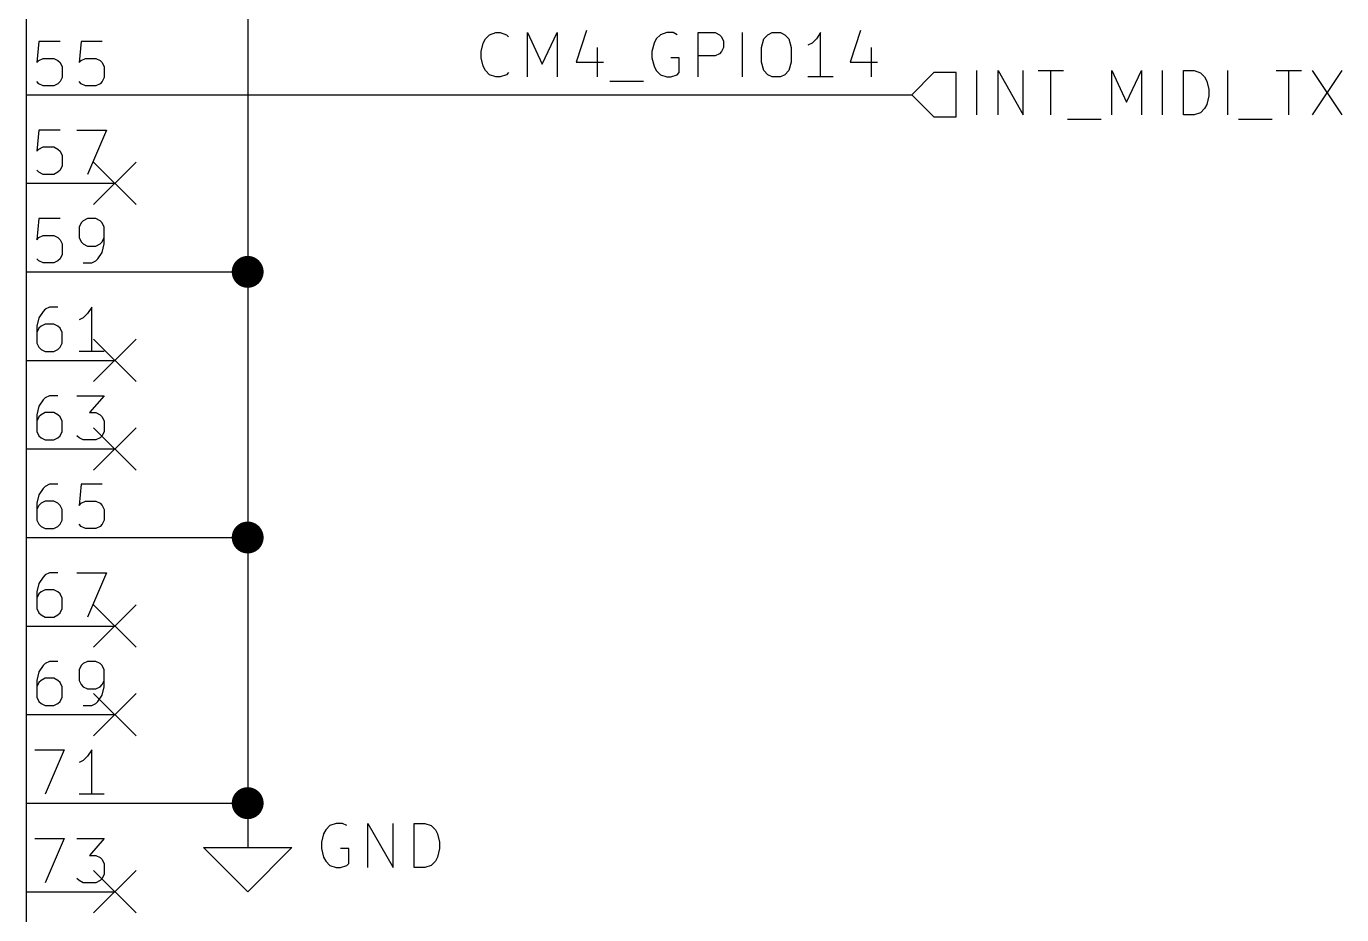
# Model space of a CAD drawing. Extents: x 0.4 to 11.3, y -7.9 to -0.4.
# Drawn here: x 3.9 to 5.385, y -4.576 to -3.573 of the extents above; entities that cross this region are included whole.
import ezdxf

# ---------------------------------------------------------------- set-up
doc = ezdxf.new("R2010")
doc.units = 0
doc.header["$MEASUREMENT"] = 0
for name, color, linetype in [('BLUE2', 5, 'CONTINUOUS'), ('BROWN2', 54, 'CONTINUOUS'), ('CYAN2', 4, 'CONTINUOUS'), ('GRAY1', 251, 'CONTINUOUS'), ('GREEN3', 91, 'CONTINUOUS'), ('RED2', 1, 'CONTINUOUS'), ('RED3', 11, 'CONTINUOUS')]:
    doc.layers.add(name, color=color, linetype=linetype)

msp = doc.modelspace()

# ---------------------------------------------------------------- linework, layer by layer
at = {"layer": 'BLUE2', "linetype": 'CONTINUOUS'}
for p, q in [((3.976, -3.726), (4.024, -3.774)), ((4.024, -3.726), (3.976, -3.774)), ((3.976, -3.926), (4.024, -3.974)), ((4.024, -3.926), (3.976, -3.974)), ((3.976, -4.026), (4.024, -4.074)), ((4.024, -4.026), (3.976, -4.074)), ((3.976, -4.226), (4.024, -4.274)), ((4.024, -4.226), (3.976, -4.274)), ((3.976, -4.326), (4.024, -4.374)), ((4.024, -4.326), (3.976, -4.374)), ((3.976, -4.526), (4.024, -4.574)), ((4.024, -4.526), (3.976, -4.574))]:
    msp.add_line(p, q, dxfattribs=at)
at = {"layer": 'BROWN2', "linetype": 'CONTINUOUS'}
for p, q in [((4.97351, -3.6728), (4.97351, -3.6228)), ((4.99732, -3.6728), (4.99732, -3.6228)), ((4.99732, -3.6228), (5.02589, -3.6728)), ((5.02589, -3.6728), (5.02589, -3.6228)), ((5.04256, -3.6228), (5.07113, -3.6228)), ((5.05685, -3.6728), (5.05685, -3.6228)), ((5.12589, -3.6728), (5.12589, -3.6228)), ((5.12589, -3.6228), (5.14256, -3.65852)), ((5.14256, -3.65852), (5.15923, -3.6228)), ((5.15923, -3.6228), (5.15923, -3.6728)), ((5.18304, -3.6728), (5.18304, -3.6228)), ((5.20685, -3.6728), (5.20685, -3.6228)), ((5.20685, -3.6228), (5.21875, -3.6228)), ((5.21875, -3.6228), (5.22589, -3.62519)), ((5.25685, -3.6728), (5.25685, -3.6228)), ((5.31161, -3.6228), (5.34018, -3.6228)), ((5.3259, -3.6728), (5.3259, -3.6228)), ((5.35209, -3.6228), (5.38542, -3.6728)), ((5.38542, -3.6228), (5.35209, -3.6728)), ((4.925, -3.625), (4.9, -3.65)), ((4.95, -3.625), (4.925, -3.625)), ((4.95, -3.675), (4.95, -3.625)), ((5.22589, -3.62519), (5.23066, -3.62995)), ((5.23066, -3.62995), (5.23304, -3.63471)), ((5.23304, -3.63471), (5.23542, -3.64423)), ((4.9, -3.65), (4.925, -3.675)), ((5.23542, -3.65137), (5.23304, -3.6609)), ((5.23542, -3.64423), (5.23542, -3.65137)), ((5.23066, -3.66566), (5.22589, -3.67043)), ((5.23304, -3.6609), (5.23066, -3.66566)), ((4.925, -3.675), (4.95, -3.675)), ((5.0759, -3.67757), (5.11399, -3.67757)), ((5.21875, -3.6728), (5.20685, -3.6728)), ((5.22589, -3.67043), (5.21875, -3.6728)), ((5.26876, -3.67757), (5.30685, -3.67757))]:
    msp.add_line(p, q, dxfattribs=at)
at = {"layer": 'CYAN2', "linetype": 'CONTINUOUS'}
for p, q in [((4.23571, -4.48471), (4.23333, -4.49423)), ((4.23809, -4.47995), (4.23571, -4.48471)), ((4.24286, -4.47519), (4.23809, -4.47995)), ((4.25, -4.4728), (4.24286, -4.47519)), ((4.25714, -4.4728), (4.25, -4.4728)), ((4.26191, -4.47519), (4.25714, -4.4728)), ((4.28571, -4.5228), (4.28571, -4.4728)), ((4.28571, -4.4728), (4.31428, -4.5228)), ((4.31428, -4.5228), (4.31428, -4.4728)), ((4.33809, -4.5228), (4.33809, -4.4728)), ((4.33809, -4.4728), (4.35, -4.4728)), ((4.35, -4.4728), (4.35714, -4.47519)), ((4.35714, -4.47519), (4.36191, -4.47995)), ((4.36191, -4.47995), (4.36429, -4.48471)), ((4.36429, -4.48471), (4.36667, -4.49423)), ((4.23333, -4.49423), (4.23333, -4.50137)), ((4.36667, -4.49423), (4.36667, -4.50137)), ((4.23333, -4.50137), (4.23571, -4.5109)), ((4.23571, -4.5109), (4.23809, -4.51566)), ((4.23809, -4.51566), (4.24286, -4.52043)), ((4.26428, -4.50137), (4.25476, -4.50137)), ((4.26428, -4.51804), (4.26428, -4.50137)), ((4.36191, -4.51566), (4.35714, -4.52043)), ((4.36429, -4.5109), (4.36191, -4.51566)), ((4.36667, -4.50137), (4.36429, -4.5109)), ((4.24286, -4.52043), (4.25, -4.5228)), ((4.25, -4.5228), (4.25476, -4.5228)), ((4.25476, -4.5228), (4.26191, -4.52043)), ((4.26191, -4.52043), (4.26428, -4.51804)), ((4.35, -4.5228), (4.33809, -4.5228)), ((4.35714, -4.52043), (4.35, -4.5228))]:
    msp.add_line(p, q, dxfattribs=at)
at = {"layer": 'GRAY1', "linetype": 'CONTINUOUS'}
for p, q in [((4.42316, -3.58218), (4.4303, -3.5798)), ((4.4303, -3.5798), (4.43506, -3.5798)), ((4.43506, -3.5798), (4.4422, -3.58218)), ((4.46601, -3.6298), (4.46601, -3.5798)), ((4.46601, -3.5798), (4.48268, -3.61552)), ((4.48268, -3.61552), (4.49935, -3.5798)), ((4.49935, -3.5798), (4.49935, -3.6298)), ((4.53268, -3.57742), (4.52078, -3.61313)), ((4.62315, -3.5798), (4.61601, -3.58218)), ((4.6303, -3.5798), (4.62315, -3.5798)), ((4.63506, -3.58218), (4.6303, -3.5798)), ((4.65887, -3.6298), (4.65887, -3.5798)), ((4.65887, -3.5798), (4.67791, -3.5798)), ((4.67791, -3.5798), (4.68268, -3.58218)), ((4.70887, -3.6298), (4.70887, -3.5798)), ((4.73744, -3.58218), (4.7422, -3.5798)), ((4.7422, -3.5798), (4.75172, -3.5798)), ((4.75172, -3.5798), (4.75649, -3.58218)), ((4.79696, -3.5798), (4.7922, -3.58694)), ((4.79696, -3.6298), (4.79696, -3.5798)), ((4.8422, -3.57742), (4.8303, -3.61313)), ((4.41363, -3.60123), (4.41601, -3.5917)), ((4.41601, -3.5917), (4.41839, -3.58694)), ((4.41839, -3.58694), (4.42316, -3.58218)), ((4.4422, -3.58218), (4.44458, -3.58456)), ((4.60887, -3.5917), (4.60649, -3.60123)), ((4.61125, -3.58694), (4.60887, -3.5917)), ((4.61601, -3.58218), (4.61125, -3.58694)), ((4.68268, -3.58218), (4.68506, -3.58456)), ((4.68506, -3.58456), (4.68744, -3.58932)), ((4.68744, -3.58932), (4.68744, -3.59647)), ((4.7303, -3.59647), (4.73268, -3.58694)), ((4.73268, -3.58694), (4.73744, -3.58218)), ((4.75649, -3.58218), (4.76125, -3.58694)), ((4.76125, -3.58694), (4.76363, -3.59647)), ((4.78744, -3.5917), (4.78268, -3.59409)), ((4.7922, -3.58694), (4.78744, -3.5917)), ((4.41363, -3.60837), (4.41363, -3.60123)), ((4.41601, -3.61789), (4.41363, -3.60837)), ((4.54458, -3.59647), (4.54458, -3.6298)), ((4.60649, -3.60123), (4.60649, -3.60837)), ((4.60649, -3.60837), (4.60887, -3.61789)), ((4.63744, -3.60837), (4.62791, -3.60837)), ((4.63744, -3.62504), (4.63744, -3.60837)), ((4.67791, -3.60599), (4.65887, -3.60599)), ((4.68268, -3.60361), (4.67791, -3.60599)), ((4.68506, -3.60123), (4.68268, -3.60361)), ((4.68744, -3.59647), (4.68506, -3.60123)), ((4.7303, -3.61313), (4.7303, -3.59647)), ((4.76363, -3.59647), (4.76363, -3.61313)), ((4.85411, -3.59647), (4.85411, -3.6298)), ((4.41839, -3.62266), (4.41601, -3.61789)), ((4.42316, -3.62742), (4.41839, -3.62266)), ((4.52078, -3.61313), (4.55172, -3.61313)), ((4.60887, -3.61789), (4.61125, -3.62266)), ((4.61125, -3.62266), (4.61601, -3.62742)), ((4.73268, -3.62266), (4.7303, -3.61313)), ((4.73744, -3.62742), (4.73268, -3.62266)), ((4.76125, -3.62266), (4.75649, -3.62742)), ((4.76363, -3.61313), (4.76125, -3.62266)), ((4.8303, -3.61313), (4.86125, -3.61313)), ((4.4303, -3.6298), (4.42316, -3.62742)), ((4.43506, -3.6298), (4.4303, -3.6298)), ((4.4422, -3.62742), (4.43506, -3.6298)), ((4.44458, -3.62504), (4.4422, -3.62742)), ((4.55887, -3.63456), (4.59696, -3.63456)), ((4.61601, -3.62742), (4.62315, -3.6298)), ((4.62315, -3.6298), (4.62791, -3.6298)), ((4.62791, -3.6298), (4.63506, -3.62742)), ((4.63506, -3.62742), (4.63744, -3.62504)), ((4.7422, -3.6298), (4.73744, -3.62742)), ((4.75172, -3.6298), (4.7422, -3.6298)), ((4.75649, -3.62742), (4.75172, -3.6298)), ((4.81125, -3.6298), (4.78268, -3.6298))]:
    msp.add_line(p, q, dxfattribs=at)
at = {"layer": 'GREEN3', "linetype": 'CONTINUOUS'}
for p, q in [((4.15, -3.55), (4.15, -3.85)), ((4, -3.65), (4.9, -3.65)), ((4, -3.85), (4.15, -3.85)), ((4.15, -3.85), (4.15, -4.15)), ((4, -4.15), (4.15, -4.15)), ((4.15, -4.15), (4.15, -4.45)), ((4, -4.45), (4.15, -4.45))]:
    msp.add_line(p, q, dxfattribs=at)
at = {"layer": 'GREEN3', "const_width": 0.018}
for points in [[(4.141, -3.85, 1), (4.159, -3.85, 1)], [(4.141, -4.15, 1), (4.159, -4.15, 1)], [(4.141, -4.45, 1), (4.159, -4.45, 1)]]:
    msp.add_lwpolyline(points, format="xyb", close=True, dxfattribs=at)
at = {"layer": 'RED2', "linetype": 'CONTINUOUS'}
for p, q in [((3.9, -0.85), (3.9, -5.95)), ((3.9, -3.65), (4, -3.65)), ((3.9, -3.75), (4, -3.75)), ((3.9, -3.85), (4, -3.85)), ((3.9, -3.95), (4, -3.95)), ((3.9, -4.05), (4, -4.05)), ((3.9, -4.15), (4, -4.15)), ((3.9, -4.25), (4, -4.25)), ((3.9, -4.35), (4, -4.35)), ((3.9, -4.45), (4, -4.45)), ((4.15, -4.45), (4.15, -4.5)), ((4.15, -4.55), (4.1, -4.5)), ((4.1, -4.5), (4.15, -4.5)), ((4.15, -4.5), (4.2, -4.5)), ((4.2, -4.5), (4.15, -4.55)), ((3.9, -4.55), (4, -4.55))]:
    msp.add_line(p, q, dxfattribs=at)
at = {"layer": 'RED3', "linetype": 'CONTINUOUS'}
for p, q in [((3.91428, -3.58988), (3.91191, -3.61369)), ((3.93809, -3.58988), (3.91428, -3.58988)), ((3.9619, -3.58988), (3.95952, -3.61369)), ((3.98571, -3.58988), (3.9619, -3.58988)), ((3.91428, -3.61131), (3.91905, -3.60893)), ((3.91905, -3.60893), (3.93095, -3.60893)), ((3.93095, -3.60893), (3.93571, -3.61131)), ((3.9619, -3.61131), (3.96667, -3.60893)), ((3.96667, -3.60893), (3.97857, -3.60893)), ((3.97857, -3.60893), (3.98333, -3.61131)), ((3.91191, -3.61369), (3.91428, -3.61131)), ((3.93571, -3.61131), (3.93809, -3.61369)), ((3.93809, -3.61369), (3.94048, -3.61845)), ((3.94048, -3.61845), (3.94048, -3.63035)), ((3.95952, -3.61369), (3.9619, -3.61131)), ((3.98333, -3.61131), (3.98571, -3.61369)), ((3.98571, -3.61369), (3.98809, -3.61845)), ((3.98809, -3.61845), (3.98809, -3.63035)), ((3.91428, -3.6375), (3.91191, -3.63512)), ((3.91905, -3.63988), (3.91428, -3.6375)), ((3.93571, -3.6375), (3.93095, -3.63988)), ((3.93809, -3.63512), (3.93571, -3.6375)), ((3.94048, -3.63035), (3.93809, -3.63512)), ((3.9619, -3.6375), (3.95952, -3.63512)), ((3.96667, -3.63988), (3.9619, -3.6375)), ((3.98333, -3.6375), (3.97857, -3.63988)), ((3.98571, -3.63512), (3.98333, -3.6375)), ((3.98809, -3.63035), (3.98571, -3.63512)), ((3.93095, -3.63988), (3.91905, -3.63988)), ((3.97857, -3.63988), (3.96667, -3.63988)), ((3.91428, -3.68988), (3.91191, -3.71369)), ((3.93809, -3.68988), (3.91428, -3.68988)), ((3.95714, -3.68988), (3.99047, -3.68988)), ((3.99047, -3.68988), (3.96905, -3.73988)), ((3.91191, -3.71369), (3.91428, -3.71131)), ((3.91428, -3.71131), (3.91905, -3.70893)), ((3.91905, -3.70893), (3.93095, -3.70893)), ((3.93095, -3.70893), (3.93571, -3.71131)), ((3.93571, -3.71131), (3.93809, -3.71369)), ((3.93809, -3.71369), (3.94048, -3.71845)), ((3.94048, -3.71845), (3.94048, -3.73035)), ((3.91428, -3.7375), (3.91191, -3.73512)), ((3.91905, -3.73988), (3.91428, -3.7375)), ((3.93095, -3.73988), (3.91905, -3.73988)), ((3.93571, -3.7375), (3.93095, -3.73988)), ((3.93809, -3.73512), (3.93571, -3.7375)), ((3.94048, -3.73035), (3.93809, -3.73512)), ((3.91428, -3.78988), (3.91191, -3.81369)), ((3.93809, -3.78988), (3.91428, -3.78988)), ((3.9619, -3.79464), (3.95952, -3.7994)), ((3.95952, -3.7994), (3.95952, -3.81131)), ((3.96428, -3.79226), (3.9619, -3.79464)), ((3.96905, -3.78988), (3.96428, -3.79226)), ((3.97857, -3.78988), (3.96905, -3.78988)), ((3.98333, -3.79226), (3.97857, -3.78988)), ((3.98571, -3.79464), (3.98333, -3.79226)), ((3.98809, -3.7994), (3.98571, -3.79464)), ((3.98809, -3.81845), (3.98809, -3.7994)), ((3.91191, -3.81369), (3.91428, -3.81131)), ((3.91428, -3.81131), (3.91905, -3.80893)), ((3.91905, -3.80893), (3.93095, -3.80893)), ((3.93095, -3.80893), (3.93571, -3.81131)), ((3.93571, -3.81131), (3.93809, -3.81369)), ((3.93809, -3.81369), (3.94048, -3.81845)), ((3.95952, -3.81131), (3.9619, -3.81607)), ((3.9619, -3.81607), (3.96428, -3.81845)), ((3.98333, -3.81845), (3.98571, -3.81607)), ((3.98571, -3.81607), (3.98809, -3.81131)), ((3.94048, -3.83035), (3.93809, -3.83512)), ((3.94048, -3.81845), (3.94048, -3.83035)), ((3.96428, -3.81845), (3.96905, -3.82083)), ((3.96905, -3.82083), (3.97857, -3.82083)), ((3.97857, -3.82083), (3.98333, -3.81845)), ((3.98095, -3.83512), (3.98571, -3.82797)), ((3.98571, -3.82797), (3.98809, -3.81845)), ((3.91428, -3.8375), (3.91191, -3.83512)), ((3.91905, -3.83988), (3.91428, -3.8375)), ((3.93095, -3.83988), (3.91905, -3.83988)), ((3.93571, -3.8375), (3.93095, -3.83988)), ((3.93809, -3.83512), (3.93571, -3.8375)), ((3.96428, -3.83988), (3.97381, -3.83988)), ((3.97381, -3.83988), (3.97857, -3.8375)), ((3.97857, -3.8375), (3.98095, -3.83512)), ((3.92619, -3.88988), (3.92143, -3.89226)), ((3.93571, -3.88988), (3.92619, -3.88988)), ((3.97381, -3.88988), (3.96905, -3.89702)), ((3.97381, -3.93988), (3.97381, -3.88988)), ((3.91428, -3.90178), (3.91191, -3.91131)), ((3.91905, -3.89464), (3.91428, -3.90178)), ((3.92143, -3.89226), (3.91905, -3.89464)), ((3.96428, -3.90178), (3.95952, -3.90417)), ((3.96905, -3.89702), (3.96428, -3.90178)), ((3.91191, -3.91131), (3.91191, -3.93035)), ((3.91428, -3.91369), (3.91191, -3.91845)), ((3.91667, -3.91131), (3.91428, -3.91369)), ((3.92143, -3.90893), (3.91667, -3.91131)), ((3.93095, -3.90893), (3.92143, -3.90893)), ((3.93571, -3.91131), (3.93095, -3.90893)), ((3.93809, -3.91369), (3.93571, -3.91131)), ((3.94048, -3.91845), (3.93809, -3.91369)), ((3.94048, -3.93035), (3.94048, -3.91845)), ((3.91191, -3.93035), (3.91428, -3.93512)), ((3.91428, -3.93512), (3.91667, -3.9375)), ((3.93571, -3.9375), (3.93809, -3.93512)), ((3.93809, -3.93512), (3.94048, -3.93035)), ((3.91667, -3.9375), (3.92143, -3.93988)), ((3.92143, -3.93988), (3.93095, -3.93988)), ((3.93095, -3.93988), (3.93571, -3.9375)), ((3.98809, -3.93988), (3.95952, -3.93988)), ((3.91905, -3.99464), (3.91428, -4.00178)), ((3.92143, -3.99226), (3.91905, -3.99464)), ((3.92619, -3.98988), (3.92143, -3.99226)), ((3.93571, -3.98988), (3.92619, -3.98988)), ((3.95714, -3.98988), (3.98809, -3.98988)), ((3.98809, -3.98988), (3.97143, -4.00893)), ((3.91428, -4.00178), (3.91191, -4.01131)), ((3.92143, -4.00893), (3.91667, -4.01131)), ((3.93095, -4.00893), (3.92143, -4.00893)), ((3.93571, -4.01131), (3.93095, -4.00893)), ((3.97143, -4.00893), (3.97857, -4.00893)), ((3.97857, -4.00893), (3.98333, -4.01131)), ((3.91191, -4.01131), (3.91191, -4.03035)), ((3.91428, -4.01369), (3.91191, -4.01845)), ((3.91667, -4.01131), (3.91428, -4.01369)), ((3.93809, -4.01369), (3.93571, -4.01131)), ((3.94048, -4.01845), (3.93809, -4.01369)), ((3.94048, -4.03035), (3.94048, -4.01845)), ((3.98333, -4.01131), (3.98571, -4.01369)), ((3.98571, -4.01369), (3.98809, -4.01845)), ((3.98809, -4.01845), (3.98809, -4.03035)), ((3.91191, -4.03035), (3.91428, -4.03512)), ((3.91428, -4.03512), (3.91667, -4.0375)), ((3.91667, -4.0375), (3.92143, -4.03988)), ((3.92143, -4.03988), (3.93095, -4.03988)), ((3.93095, -4.03988), (3.93571, -4.0375)), ((3.93571, -4.0375), (3.93809, -4.03512)), ((3.93809, -4.03512), (3.94048, -4.03035)), ((3.95952, -4.0375), (3.95714, -4.03512)), ((3.96428, -4.03988), (3.95952, -4.0375)), ((3.97857, -4.03988), (3.96428, -4.03988)), ((3.98333, -4.0375), (3.97857, -4.03988)), ((3.98571, -4.03512), (3.98333, -4.0375)), ((3.98809, -4.03035), (3.98571, -4.03512)), ((3.91905, -4.09464), (3.91428, -4.10178)), ((3.92143, -4.09226), (3.91905, -4.09464)), ((3.92619, -4.08988), (3.92143, -4.09226)), ((3.93571, -4.08988), (3.92619, -4.08988)), ((3.9619, -4.08988), (3.95952, -4.11369)), ((3.98571, -4.08988), (3.9619, -4.08988)), ((3.91428, -4.10178), (3.91191, -4.11131)), ((3.91191, -4.11131), (3.91191, -4.13035)), ((3.91428, -4.11369), (3.91191, -4.11845)), ((3.91667, -4.11131), (3.91428, -4.11369)), ((3.92143, -4.10893), (3.91667, -4.11131)), ((3.93095, -4.10893), (3.92143, -4.10893)), ((3.93571, -4.11131), (3.93095, -4.10893)), ((3.93809, -4.11369), (3.93571, -4.11131)), ((3.94048, -4.11845), (3.93809, -4.11369)), ((3.95952, -4.11369), (3.9619, -4.11131)), ((3.9619, -4.11131), (3.96667, -4.10893)), ((3.96667, -4.10893), (3.97857, -4.10893)), ((3.97857, -4.10893), (3.98333, -4.11131)), ((3.98333, -4.11131), (3.98571, -4.11369)), ((3.98571, -4.11369), (3.98809, -4.11845)), ((3.94048, -4.13035), (3.94048, -4.11845)), ((3.98809, -4.11845), (3.98809, -4.13035)), ((3.91191, -4.13035), (3.91428, -4.13512)), ((3.91428, -4.13512), (3.91667, -4.1375)), ((3.91667, -4.1375), (3.92143, -4.13988)), ((3.92143, -4.13988), (3.93095, -4.13988)), ((3.93095, -4.13988), (3.93571, -4.1375)), ((3.93571, -4.1375), (3.93809, -4.13512)), ((3.93809, -4.13512), (3.94048, -4.13035)), ((3.9619, -4.1375), (3.95952, -4.13512)), ((3.96667, -4.13988), (3.9619, -4.1375)), ((3.97857, -4.13988), (3.96667, -4.13988)), ((3.98333, -4.1375), (3.97857, -4.13988)), ((3.98571, -4.13512), (3.98333, -4.1375)), ((3.98809, -4.13035), (3.98571, -4.13512)), ((3.91428, -4.20178), (3.91191, -4.21131)), ((3.91905, -4.19464), (3.91428, -4.20178)), ((3.92143, -4.19226), (3.91905, -4.19464)), ((3.92619, -4.18988), (3.92143, -4.19226)), ((3.93571, -4.18988), (3.92619, -4.18988)), ((3.95714, -4.18988), (3.99047, -4.18988)), ((3.99047, -4.18988), (3.96905, -4.23988)), ((3.91191, -4.21131), (3.91191, -4.23035)), ((3.91428, -4.21369), (3.91191, -4.21845)), ((3.91667, -4.21131), (3.91428, -4.21369)), ((3.92143, -4.20893), (3.91667, -4.21131)), ((3.93095, -4.20893), (3.92143, -4.20893)), ((3.93571, -4.21131), (3.93095, -4.20893)), ((3.93809, -4.21369), (3.93571, -4.21131)), ((3.94048, -4.21845), (3.93809, -4.21369)), ((3.94048, -4.23035), (3.94048, -4.21845)), ((3.91191, -4.23035), (3.91428, -4.23512)), ((3.93809, -4.23512), (3.94048, -4.23035)), ((3.91428, -4.23512), (3.91667, -4.2375)), ((3.91667, -4.2375), (3.92143, -4.23988)), ((3.92143, -4.23988), (3.93095, -4.23988)), ((3.93095, -4.23988), (3.93571, -4.2375)), ((3.93571, -4.2375), (3.93809, -4.23512)), ((3.92143, -4.29226), (3.91905, -4.29464)), ((3.92619, -4.28988), (3.92143, -4.29226)), ((3.93571, -4.28988), (3.92619, -4.28988)), ((3.96428, -4.29226), (3.9619, -4.29464)), ((3.96905, -4.28988), (3.96428, -4.29226)), ((3.97857, -4.28988), (3.96905, -4.28988)), ((3.98333, -4.29226), (3.97857, -4.28988)), ((3.98571, -4.29464), (3.98333, -4.29226)), ((3.91428, -4.30178), (3.91191, -4.31131)), ((3.91905, -4.29464), (3.91428, -4.30178)), ((3.9619, -4.29464), (3.95952, -4.2994)), ((3.95952, -4.2994), (3.95952, -4.31131)), ((3.98809, -4.2994), (3.98571, -4.29464)), ((3.98809, -4.31845), (3.98809, -4.2994)), ((3.91191, -4.31131), (3.91191, -4.33035)), ((3.91428, -4.31369), (3.91191, -4.31845)), ((3.91667, -4.31131), (3.91428, -4.31369)), ((3.92143, -4.30893), (3.91667, -4.31131)), ((3.93095, -4.30893), (3.92143, -4.30893)), ((3.93571, -4.31131), (3.93095, -4.30893)), ((3.93809, -4.31369), (3.93571, -4.31131)), ((3.94048, -4.31845), (3.93809, -4.31369)), ((3.94048, -4.33035), (3.94048, -4.31845)), ((3.95952, -4.31131), (3.9619, -4.31607)), ((3.9619, -4.31607), (3.96428, -4.31845)), ((3.96428, -4.31845), (3.96905, -4.32083)), ((3.96905, -4.32083), (3.97857, -4.32083)), ((3.97857, -4.32083), (3.98333, -4.31845)), ((3.98333, -4.31845), (3.98571, -4.31607)), ((3.98571, -4.31607), (3.98809, -4.31131)), ((3.98571, -4.32797), (3.98809, -4.31845)), ((3.91191, -4.33035), (3.91428, -4.33512)), ((3.91428, -4.33512), (3.91667, -4.3375)), ((3.93571, -4.3375), (3.93809, -4.33512)), ((3.93809, -4.33512), (3.94048, -4.33035)), ((3.97857, -4.3375), (3.98095, -4.33512)), ((3.98095, -4.33512), (3.98571, -4.32797)), ((3.91667, -4.3375), (3.92143, -4.33988)), ((3.92143, -4.33988), (3.93095, -4.33988)), ((3.93095, -4.33988), (3.93571, -4.3375)), ((3.96428, -4.33988), (3.97381, -4.33988)), ((3.97381, -4.33988), (3.97857, -4.3375)), ((3.90952, -4.38988), (3.94285, -4.38988)), ((3.94285, -4.38988), (3.92143, -4.43988)), ((3.97381, -4.38988), (3.96905, -4.39702)), ((3.97381, -4.43988), (3.97381, -4.38988)), ((3.96428, -4.40178), (3.95952, -4.40417)), ((3.96905, -4.39702), (3.96428, -4.40178)), ((3.98809, -4.43988), (3.95952, -4.43988)), ((3.90952, -4.48988), (3.94285, -4.48988)), ((3.94285, -4.48988), (3.92143, -4.53988)), ((3.95714, -4.48988), (3.98809, -4.48988)), ((3.98809, -4.48988), (3.97143, -4.50893)), ((3.97143, -4.50893), (3.97857, -4.50893)), ((3.97857, -4.50893), (3.98333, -4.51131)), ((3.98333, -4.51131), (3.98571, -4.51369)), ((3.98571, -4.51369), (3.98809, -4.51845)), ((3.98809, -4.53035), (3.98571, -4.53512)), ((3.98809, -4.51845), (3.98809, -4.53035)), ((3.95952, -4.5375), (3.95714, -4.53512)), ((3.96428, -4.53988), (3.95952, -4.5375)), ((3.97857, -4.53988), (3.96428, -4.53988)), ((3.98333, -4.5375), (3.97857, -4.53988)), ((3.98571, -4.53512), (3.98333, -4.5375))]:
    msp.add_line(p, q, dxfattribs=at)

doc.saveas('drawing.dxf')
